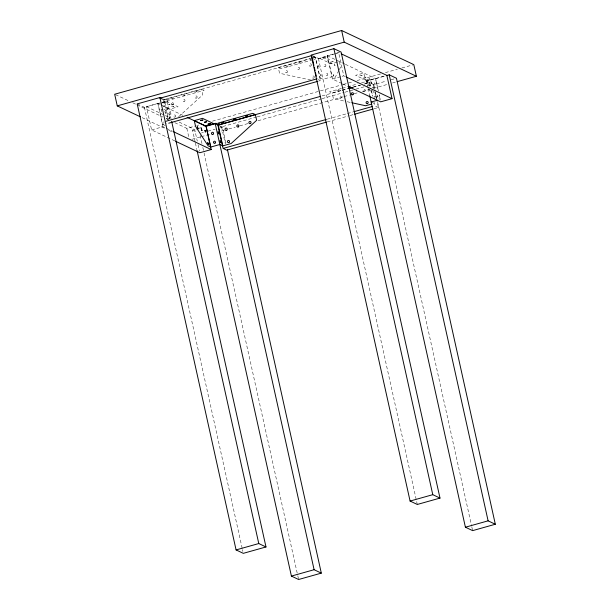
<?xml version="1.0" encoding="UTF-8"?>
<svg xmlns="http://www.w3.org/2000/svg" width="610" height="610" viewBox="0 0 610 610"><rect width="100%" height="100%" fill="white"/><g stroke="black" fill="none" stroke-linecap="round" stroke-linejoin="round"><path stroke-width="0.46" stroke-dasharray="3.05 2.29" d="M168.894 118.95L171.128 114.81L169.862 109.106L163.091 105.904M338.84 70.516L334.814 77.981L332.13 76.707L323.033 79.262L320.143 77.897L317.612 78.606M339.282 69.685L340.624 67.199L339.366 61.496M178.638 116.769L202.741 94.817L201.483 89.113L164.22 99.575L168.833 120.391M337.543 62.006L331.169 63.798L320.105 58.568L326.868 56.669L326.396 56.448L317.734 58.88L314.973 57.576L313.502 57.996L315.652 59.01L313.815 59.521M310.795 80.062L279.533 73.246L278.267 67.542L310.071 58.613M313.708 57.592L315.522 57.081L320.143 77.897M160.697 98.553L163.587 99.926L312.579 58.072M313.494 57.82L315.317 57.302L320.479 80.573L318.649 81.084M312.899 59.78L280.852 68.785L278.267 67.542M341.905 83.509L332.427 79.033L327.273 55.762L338.619 52.574L343.781 75.846L345.496 76.654M174.856 140.918L151.6 129.922L146.438 106.651L157.784 103.464L160.369 104.684M137.197 103.906L144.417 107.322L167.109 100.947L171.029 118.599M312.007 55.411L318.42 58.446L335.668 53.604M336.575 53.344L341.112 52.071M162.374 102.518L168.444 100.81L165.684 99.514L167.163 99.094L169.313 100.116L204.114 90.341L201.483 89.113M161.086 103.235L167.003 101.573L178.067 106.803L169.862 109.106M159.706 104.302L158.013 103.502L162.634 124.318L166.271 123.296M151.6 129.922L162.946 126.735L165.531 127.955M332.427 79.033L341.158 76.578M342.035 76.334L343.781 75.846M174.818 122.686L186.843 128.375L195.993 125.805M196.908 125.546L198.746 125.035M212.471 121.176L319.541 91.103M320.456 90.844L342.423 84.676M343.338 84.416L353.404 81.595M357.063 80.566L380.861 73.879M385.436 72.598L397.331 69.25M401.906 67.969L412.886 64.881M384.247 76.12L375.516 78.576L378.291 91.103M195.208 142.153L192.524 130.067L197.975 128.542M198.883 128.283L204.327 126.758M367.967 87.703L366.526 81.199L384.689 76.097M341.44 88.465L329.53 91.805L332.16 93.033L341.249 90.478M342.355 88.206L357.917 83.829M361.585 82.8L364.33 82.03L366.48 83.051L367.96 82.632L365.199 81.328L373.869 78.896L366.64 80.573L355.569 75.343L363.781 73.04L365.039 78.743L370.552 87.299M342.157 90.227L347.608 88.694M353.06 87.161L360.335 85.118M364.879 83.844L369.424 82.563L370.827 88.9M322.141 95.907L341.341 90.516M342.248 90.257L347.738 88.717M353.22 87.177L360.533 85.126M364.185 84.096L369.675 82.556L373.282 84.264L374.67 90.524M217.938 125.172L221.544 126.88L256.284 117.12M257.199 116.868L321.18 98.896M322.095 98.637L344.032 92.476M344.947 92.217L354.997 89.395M355.912 89.136L364.139 86.826M367.799 85.804L373.282 84.264M201.559 132.972L203.374 132.462M207.911 131.188L215.177 129.152M219.714 127.871L222.436 127.109L226.356 144.761M366.526 81.199L373.747 84.615L386.458 81.038M390.995 79.765L396.439 78.24M192.173 139.24L200.408 136.922M201.323 136.671L210.473 134.093M221.453 131.013L224.198 130.243M228.773 128.954L235.185 127.154M239.76 125.874L247.995 123.555M258.06 120.727L343.171 96.822M344.086 96.571L349.576 95.023M354.151 93.742L358.726 92.453M362.386 91.424L369.713 89.373M373.373 88.343L387.098 84.485M392.588 82.945L395.333 82.175M327.303 119.179L346.495 113.788M347.41 113.529L352.893 111.988M327.25 121.908L349.187 115.748M350.102 115.488L353.762 114.466M373.869 108.816L378.444 107.535L377.049 101.268M311.26 59.231L309.849 59.772L310.955 59.841M343.537 100.94L333.426 98.736L332.16 93.033M347.22 101.74L350.895 102.541M327.273 55.762L344.498 63.905M345.359 64.317L375.623 78.644L378.238 90.41M313.151 56.28L315.317 57.302M342.767 83.921L347.075 85.957M371.864 102.358L374.037 103.387M378.444 107.535L374.83 105.827L374.037 102.244M318.313 79.552L320.479 80.573M162.298 98.668L167.109 100.947M220.035 125.973L222.436 127.109M159.774 103.25L160.247 103.471M161.231 105.095L182.771 115.275M146.438 106.651L164.532 115.206M165.394 115.61L170.564 118.058M179.18 122.13L194.681 129.465L197.266 141.101M192.524 130.067L197.335 132.347M115.542 94.649L129.282 101.153M132.721 102.777L136.16 104.401M137.014 104.813L162.786 116.998M166.225 118.622L167.948 119.438M162.634 124.318L165.31 125.584M166.393 128.359L172.424 131.211M142.176 117.661L165.371 128.634M168.802 130.258L172.241 131.882M163.93 121.718L163.907 123.075M161.627 111.622L161.139 109.403L161.658 110.128M372.55 90.417L377.56 98.195L380.243 99.46L379.237 94.939M369.843 89.517C368.531 88.923 370.918 93.177 370.041 89.99M379.092 94.687L380.282 100.055M373.747 84.615L375.188 91.119M375.394 92.041L376.835 98.553M377.659 102.266L471.599 525.98M471.804 526.91L472.628 530.631M374.868 91.424L376.85 100.375M369.675 82.556L370.666 87.032M371.459 90.608L372.649 95.983M371.025 89.807L372.428 96.144M368.135 88.442L369.736 95.678M327.517 55.891L332.13 76.707M318.42 58.446L417.301 504.462M221.544 126.88L225.319 143.884M200.156 135.344L202.009 143.708M202.833 147.422L203.862 152.065M204.068 152.996L297.596 574.856M297.802 575.787L298.625 579.5M198.059 144.677L199.447 150.945M195.413 143.083L196.855 149.587M186.843 128.375L188.825 137.326M163.587 99.926L167.75 118.714M157.784 103.464L162.946 126.735M144.417 107.322L242.269 548.687M242.475 549.618L242.887 551.478M373.983 96.83A1.052 0.999 -64.7 0 1 375.714 96.51A1.052 0.999 -64.7 0 1 375.051 98.21M372.13 87.665A1.098 1.037 -64.7 0 1 373.991 88.412M163.823 109.739A1.098 1.037 -64.7 0 1 165.447 110.494A1.098 1.037 -64.7 0 1 163.945 111.607M166.324 118.454A1.052 0.999 -64.7 0 1 167.369 119.667M168.642 113.269L169.374 115.229L168.642 113.269M330.544 62.022C330.795 65.743 332.16 62.54 330.544 62.022M333.174 74.229L333.876 76.128L333.174 74.229M374.426 82.769C374.677 86.498 376.042 83.288 374.426 82.769M377.262 95.076L377.964 96.982L377.262 95.076M366.869 79.231L367.594 81.206L366.869 79.231M164.814 111.439L165.501 113.376L164.814 111.439M334.31 63.836L334.997 65.766L334.31 63.836M167.14 107.711L167.788 109.701L167.14 107.711M318.45 65.209L319.091 67.207L318.45 65.209M169.13 116.617L169.809 118.523L169.13 116.617M320.433 74.123L321.112 76.029L320.433 74.123M370.758 80.97L371.444 82.983L370.758 80.97M170.655 98.82L173.133 98.393L170.655 98.82M323.147 58.392L325.626 57.973L323.147 58.392M194.765 92.057L197.091 91.66L194.765 92.057M330.872 61.999L333.19 61.602L330.872 61.999M336.613 90.41L338.931 90.013L336.613 90.41M167.75 104.943L169.984 104.569L167.75 104.943M297.977 63.066L300.212 62.693L297.977 63.066M363.72 77.501L365.954 77.127L363.72 77.501M182.832 95.404L185.043 94.985L182.832 95.404M327.112 60.176L329.324 59.757L327.112 60.176M171.54 106.735L173.827 106.308L171.54 106.735M285.968 66.429L288.248 66.002L285.968 66.429M359.885 75.686L362.172 75.327L359.885 75.686M163.831 103.128L166.263 102.678L163.831 103.128M367.456 79.308L369.889 78.858L367.456 79.308M364.65 91.515A1.205 1.136 -64.7 0 0 364.727 89.456A1.205 1.136 -64.7 0 0 362.965 90.501A1.205 1.136 -64.7 0 0 364.65 91.515M340.769 98.164A1.136 1.075 -64.7 0 0 340.86 96.212A1.136 1.075 -64.7 0 0 339.19 97.181A1.136 1.075 -64.7 0 0 340.769 98.164M325.229 66.543A1.098 1.037 -64.7 0 0 325.496 64.668A1.098 1.037 -64.7 0 0 323.803 65.445A1.098 1.037 -64.7 0 0 325.229 66.543M299.022 69.204A1.098 1.037 -64.7 0 0 299.007 67.329A1.098 1.037 -64.7 0 0 297.444 68.358A1.098 1.037 -64.7 0 0 299.022 69.204M313.731 78.027A1.098 1.037 -64.7 0 0 313.799 76.151A1.098 1.037 -64.7 0 0 312.198 77.096A1.098 1.037 -64.7 0 0 313.731 78.027M310.749 66.032A1.205 1.136 -64.7 0 0 310.825 63.974A1.205 1.136 -64.7 0 0 309.072 65.011A1.205 1.136 -64.7 0 0 310.749 66.032M327.196 75.381A1.052 0.999 -64.7 0 0 327.417 73.574A1.052 0.999 -64.7 0 0 325.809 74.344A1.052 0.999 -64.7 0 0 327.196 75.381M286.875 72.674A1.136 1.075 -64.7 0 0 286.967 70.73A1.136 1.075 -64.7 0 0 285.297 71.698A1.136 1.075 -64.7 0 0 286.875 72.674M184.38 101.435A1.098 1.037 -64.7 0 0 184.54 99.552A1.098 1.037 -64.7 0 0 182.893 100.429A1.098 1.037 -64.7 0 0 184.38 101.435M172.752 104.79A1.205 1.136 -64.7 0 0 172.828 102.732A1.205 1.136 -64.7 0 0 171.067 103.769A1.205 1.136 -64.7 0 0 172.752 104.79M196.565 98.035A1.136 1.075 -64.7 0 0 196.618 96.083A1.136 1.075 -64.7 0 0 194.964 97.089A1.136 1.075 -64.7 0 0 196.565 98.035M175.078 116.975A1.098 1.037 -64.7 0 0 175.146 115.092A1.098 1.037 -64.7 0 0 173.537 116.045A1.098 1.037 -64.7 0 0 175.078 116.975"/><path stroke-width="0.91" d="M348.798 86.933L350.468 86.917M194.285 120.643L202.482 118.34L213.546 123.571L206.782 125.469L207.255 125.691L215.917 123.258L218.677 124.562L220.149 124.15L217.999 123.128L252.799 113.353L255.384 114.596L256.65 120.3L231.167 143.51L222.742 145.881L219.844 144.509L210.747 147.063L208.071 145.798L195.551 126.346L194.285 120.643L206.134 126.247L210.747 147.063M397.163 81.656L416.386 76.265L413.801 64.629L341.638 30.5L114.68 94.245L117.257 105.881L140.452 116.853M117.257 105.881L344.215 42.136L416.386 76.265M161.498 98.294L159.896 97.531L137.197 103.906L236.078 549.923L243.298 553.339L265.99 546.964L171.646 121.39M333.899 48.663L311.199 55.037L410.08 501.054L417.301 504.462L439.993 498.088L341.112 52.071L333.899 48.663L432.78 494.679L439.993 498.088M159.98 98.218L311.71 55.594L313.891 65.445M166.05 121.23L316.872 78.865M168.741 123.189L317.734 81.344M205.234 126.499L215.231 123.693L218.433 125.21M386.504 75.587L389.226 74.824L396.439 78.24L495.32 524.249L472.628 530.631L465.407 527.215L369.736 95.678M255.384 114.596L218.128 125.065L222.742 145.881M348.523 88.435L352.153 87.413M217.938 125.172L320.311 96.418M348.653 88.458L352.305 87.436M371.147 102.015L377.514 100.231M371.505 104.097L365.603 105.751L351.817 102.747M341.204 53.794L386.862 75.388L392.024 98.66L380.678 101.847L348.798 86.772M187.079 117.318L206.035 126.278L211.19 149.549L199.844 152.736L175.718 141.329M326.388 119.43L223.1 148.444L218.136 126.072M353.808 111.729L372.092 106.597M326.342 122.168L226.706 150.151L223.817 148.787M354.677 114.207L372.954 109.076M236.078 549.923L258.777 543.548L265.99 546.964M410.08 501.054L432.78 494.679M197.06 150.51L291.405 576.084L314.104 569.709L321.317 573.125L227.385 149.412M465.407 527.215L488.107 520.841L495.32 524.249M321.317 573.125L298.625 579.5L291.405 576.084M346.358 77.066L392.024 98.66M173.286 131.623L211.19 149.549M389.226 74.824L488.107 520.841M341.638 30.5L344.215 42.136M314.287 67.23L315.08 70.813M315.484 72.605L316.277 76.181M215.231 123.693L314.104 569.709M159.896 97.531L258.777 543.548M374.304 98.042A1.052 0.999 -64.7 0 1 374.121 97.859M204.929 130.372C205.189 134.101 206.554 130.898 204.929 130.372M207.774 142.687L208.475 144.585L207.774 142.687M197.373 126.834L198.097 128.809L197.373 126.834M220.141 140.78L220.782 142.664L220.141 140.78M218.159 131.851L218.822 133.826L218.159 131.851M201.262 128.58L201.956 130.586L201.262 128.58M208.086 124.089L210.564 123.662L208.086 124.089M200.522 120.46L202.84 120.063L200.522 120.46M233.5 119.369L235.734 118.996L233.5 119.369M204.381 122.244L206.599 121.825L204.381 122.244M245.472 115.992L247.751 115.564L245.472 115.992M221.361 122.755L223.801 122.297L221.361 122.755M212.867 134.375A1.098 1.037 -64.7 0 0 213.218 132.515A1.098 1.037 -64.7 0 0 211.495 133.201A1.098 1.037 -64.7 0 0 212.867 134.375M238.289 126.918A1.098 1.037 -64.7 0 0 238.441 125.042A1.098 1.037 -64.7 0 0 236.802 125.912A1.098 1.037 -64.7 0 0 238.289 126.918M228.979 142.458A1.098 1.037 -64.7 0 0 229.047 140.575A1.098 1.037 -64.7 0 0 227.446 141.528A1.098 1.037 -64.7 0 0 228.979 142.458M226.653 130.273A1.205 1.136 -64.7 0 0 226.729 128.214A1.205 1.136 -64.7 0 0 224.976 129.259A1.205 1.136 -64.7 0 0 226.653 130.273M215.048 143.091A1.052 0.999 -64.7 0 0 214.956 141.291A1.052 0.999 -64.7 0 0 213.492 142.344A1.052 0.999 -64.7 0 0 215.048 143.091M250.474 123.517A1.136 1.075 -64.7 0 0 250.527 121.573A1.136 1.075 -64.7 0 0 248.872 122.572A1.136 1.075 -64.7 0 0 250.474 123.517M352.923 94.695A1.098 1.037 -64.7 0 0 352.9 92.819A1.098 1.037 -64.7 0 0 351.337 93.841A1.098 1.037 -64.7 0 0 352.923 94.695M367.632 103.517A1.098 1.037 -64.7 0 0 367.7 101.634A1.098 1.037 -64.7 0 0 366.091 102.587A1.098 1.037 -64.7 0 0 367.632 103.517"/></g></svg>
